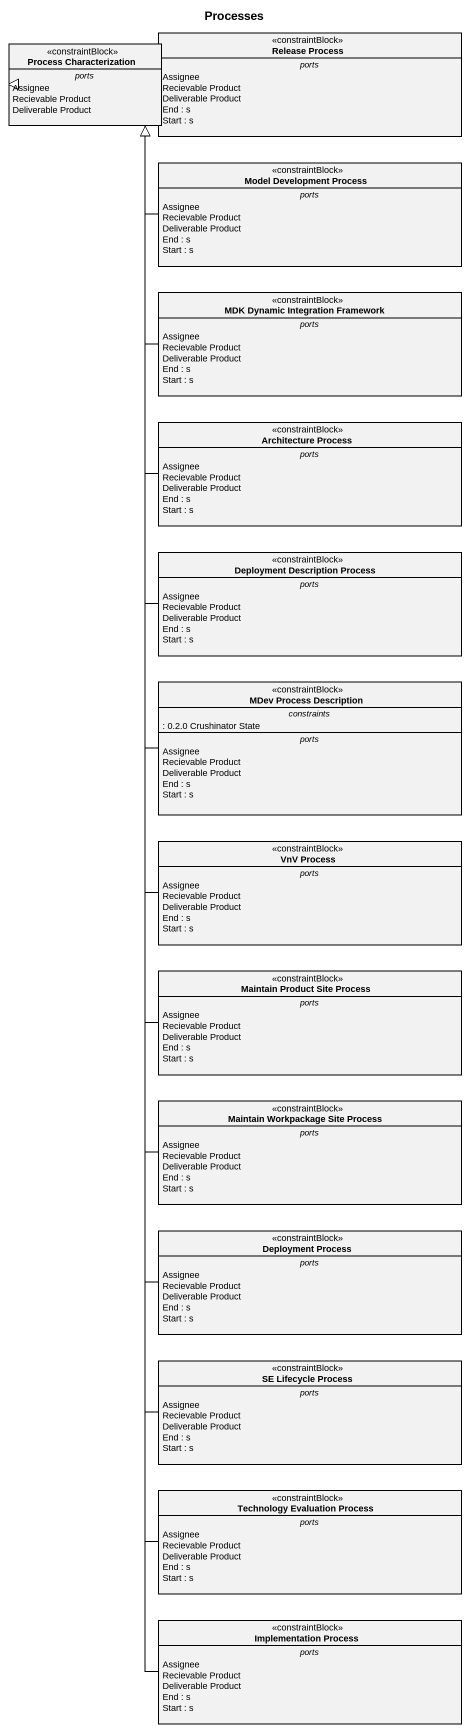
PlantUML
@startuml
title Processes
hide circle
hide empty members
class "Release Process" as Release_Process <<constraintBlock>> {
  -- ports --
  Assignee
  Recievable Product
  Deliverable Product
  End : s
  Start : s
}
class "Process Characterization" as Process_Characterization <<constraintBlock>> {
  -- ports --
  Assignee
  Recievable Product
  Deliverable Product
}
class "Model Development Process" as Model_Development_Process <<constraintBlock>> {
  -- ports --
  Assignee
  Recievable Product
  Deliverable Product
  End : s
  Start : s
}
class "MDK Dynamic Integration Framework" as MDK_Dynamic_Integration <<constraintBlock>> {
  -- ports --
  Assignee
  Recievable Product
  Deliverable Product
  End : s
  Start : s
}
class "Architecture Process" as Architecture_Process <<constraintBlock>> {
  -- ports --
  Assignee
  Recievable Product
  Deliverable Product
  End : s
  Start : s
}
class "Deployment Description Process" as Deployment_Description <<constraintBlock>> {
  -- ports --
  Assignee
  Recievable Product
  Deliverable Product
  End : s
  Start : s
}
class "MDev Process Description" as MDev_Process_Description <<constraintBlock>> {
  -- constraints --
  : 0.2.0 Crushinator State
  -- ports --
  Assignee
  Recievable Product
  Deliverable Product
  End : s
  Start : s
}
class "VnV Process" as VnV_Process <<constraintBlock>> {
  -- ports --
  Assignee
  Recievable Product
  Deliverable Product
  End : s
  Start : s
}
class "Maintain Product Site Process" as Maintain_Product_Site <<constraintBlock>> {
  -- ports --
  Assignee
  Recievable Product
  Deliverable Product
  End : s
  Start : s
}
class "Maintain Workpackage Site Process" as Maintain_Workpackage_Site <<constraintBlock>> {
  -- ports --
  Assignee
  Recievable Product
  Deliverable Product
  End : s
  Start : s
}
class "Deployment Process" as Deployment_Process <<constraintBlock>> {
  -- ports --
  Assignee
  Recievable Product
  Deliverable Product
  End : s
  Start : s
}
class "SE Lifecycle Process" as SE_Lifecycle_Process <<constraintBlock>> {
  -- ports --
  Assignee
  Recievable Product
  Deliverable Product
  End : s
  Start : s
}
class "Technology Evaluation Process" as Technology_Evaluation <<constraintBlock>> {
  -- ports --
  Assignee
  Recievable Product
  Deliverable Product
  End : s
  Start : s
}
class "Implementation Process" as Implementation_Process <<constraintBlock>> {
  -- ports --
  Assignee
  Recievable Product
  Deliverable Product
  End : s
  Start : s
}
Release_Process -left-|> Process_Characterization
Model_Development_Process -left-|> Process_Characterization
MDK_Dynamic_Integration -up-|> Process_Characterization
Architecture_Process -up-|> Process_Characterization
Deployment_Description -up-|> Process_Characterization
MDev_Process_Description -up-|> Process_Characterization
VnV_Process -up-|> Process_Characterization
Maintain_Product_Site -up-|> Process_Characterization
Maintain_Workpackage_Site -up-|> Process_Characterization
Deployment_Process -up-|> Process_Characterization
SE_Lifecycle_Process -up-|> Process_Characterization
Technology_Evaluation -up-|> Process_Characterization
Implementation_Process -up-|> Process_Characterization
@enduml
